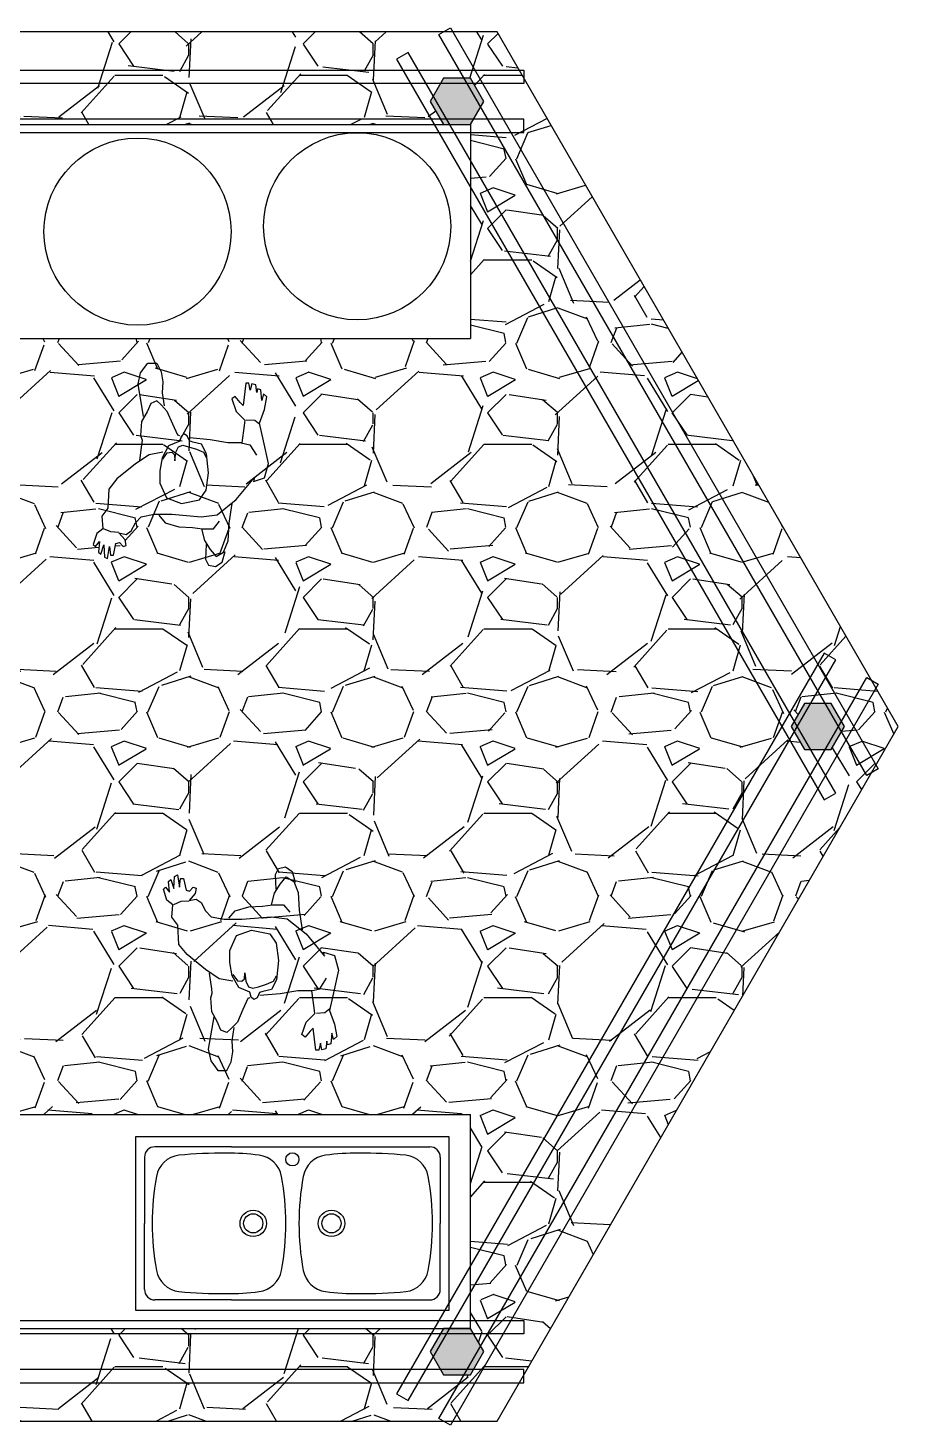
# Model space of a CAD drawing. Header units: inches. Extents: x 102.2 to 116.5, y 1193.1 to 1198.3.
# Drawn here: x 104.97 to 108.23, y 1193.11 to 1198.33 of the extents above; entities that cross this region are included whole.
import ezdxf

# ---------------------------------------------------------------- set-up
doc = ezdxf.new("R2010")
doc.units = ezdxf.units.IN
doc.header["$MEASUREMENT"] = 0
for name, color, linetype in [('ANTIKEIMENA', 2, 'Continuous'), ('DIAKEKOMMENES', 1, 'Continuous'), ('PROVOLES TOIXON', 3, 'Continuous'), ('xats', 7, 'Continuous'), ('YPOSTILOMATA', 4, 'Continuous')]:
    doc.layers.add(name, color=color, linetype=linetype)

# ---------------------------------------------------------------- blocks, each defined once
blk = doc.blocks.new('87042090')
for p, q in [((-0.1750166668247175, -0.03000000203005015), (-0.3950166698948578, -0.03000000203005015)), ((-0.1750166668247175, -0.03000000203005015), (0.3949833362453319, -0.03000000203005015)), ((-0.4250166698948306, -0.05999998526235117), (-0.4250166698948306, -0.25)), ((0.4249833362453046, -0.0599999853711779), (0.4249833362453046, -0.25)), ((-0.4250166698948306, -0.4400000147376488), (-0.4250166698948306, -0.25)), ((0.4249833362453046, -0.4400000146288221), (0.4249833362453046, -0.25)), ((-0.1750166668247175, -0.4699999979699214), (-0.3950166698948578, -0.4699999979699214)), ((-0.1750166668247175, -0.4699999979699214), (0.3949833362453319, -0.4699999979699214))]:
    blk.add_line(p, q)
blk.add_lwpolyline([(0.4500000030700448, -0.5), (-0.4500000030700448, -0.5), (-0.4500000030700448, 0), (0.4500000030700448, 0)], close=True)
for centre, radius in [((-3.070113052672241e-09, -0.06598445982990597), 0.01900000000000011), ((-0.1125000030700676, -0.25), 0.03800000000000001), ((-0.1125000030700676, -0.25), 0.0275), ((0.1124999969299552, -0.25), 0.03800000000000001), ((0.1124999969299552, -0.25), 0.0275)]:
    blk.add_circle(centre, radius)
for centre, radius, start, end in [((-0.3950166698948578, -0.06000000203007971), 0.03, 90, 180), ((0.3949833362453319, -0.06000000203007971), 0.03, 0, 90), ((-0.316950608194702, -0.1283669681028528), 0.07500000000000001, 97.230003576755, 169.6187605602779), ((-0.1900353554998446, -1.609889346163499), 1.561889348593737, 89.99870303173215, 95.0083436749753), ((-0.1900000030700539, -0.7979999979699244), 0.75, 82.76999642324502, 90.00000023453501), ((-0.1050493979454359, -0.1283669681028528), 0.07500000000000001, 10.38123943972204, 82.76999642324502), ((0.1050493918053235, -0.1283669681028528), 0.07500000000000001, 97.230003576755, 169.6187605602779), ((0.1899999969299415, -0.7979999979699244), 0.75, 89.99999976546498, 97.230003576755), ((0.1900353493596185, -1.609889346163499), 1.561889348593737, 84.9916563250247, 90.00129696826784), ((0.3169506020545896, -0.1283669681028528), 0.07500000000000001, 10.38123943972204, 82.76999642324502), ((0.3469999969299806, -0.249999997969951), 0.75, 169.6187605602779, 180), ((-0.7690000030701185, -0.249999997969951), 0.75, 0, 10.38123943972204), ((0.7689999969298924, -0.249999997969951), 0.75, 169.6187605602779, 180), ((-0.347000003070093, -0.249999997969951), 0.75, 0, 10.38123943972204), ((0.3469999969299806, -0.25), 0.75, 180, 190.381239439722), ((-0.7690000030701185, -0.25), 0.75, 349.618760560278, 0), ((0.7689999969298924, -0.25), 0.75, 180, 190.381239439722), ((-0.347000003070093, -0.25), 0.75, 349.618760560278, 0), ((-0.316950608194702, -0.3716330298670698), 0.07500000000000001, 190.381239439722, 262.769996423245), ((-0.1050493979454359, -0.3716330298670698), 0.07500000000000001, 277.230003576755, 349.618760560278), ((0.1050493918053235, -0.3716330298670698), 0.07500000000000001, 190.381239439722, 262.769996423245), ((0.3169506020545896, -0.3716330298670698), 0.07500000000000001, 277.230003576755, 349.618760560278), ((-0.3950166698948578, -0.4399999979699203), 0.03, 180, 270), ((0.3949833362453319, -0.4399999979699203), 0.03, 270, 0), ((-0.1900353554998446, 1.109889352253703), 1.561889348593736, 264.9916563250247, 270.0012969682679), ((-0.1900000030700539, 0.2980000040601283), 0.75, 269.999999765465, 277.230003576755), ((0.1899999969299415, 0.2980000040601283), 0.75, 262.769996423245, 270.000000234535), ((0.1900353493596185, 1.109889352253703), 1.561889348593736, 269.9987030317321, 275.0083436749753)]:
    blk.add_arc(centre, radius, start, end)

msp = doc.modelspace()

# ---------------------------------------------------------------- hatches: boundary and pattern name
at = {"layer": 'xats', "transparency": 33554528}
h = msp.add_hatch(dxfattribs=at)
h.set_pattern_fill('GRAVEL', color=256, scale=0.69)
h.set_pattern_definition([(228.012787504, (0.4968, 0.69), (-5.520000000000042, -6.210000000000002), [0.09282983999999998, -9.190170752480851]), (184.969740728, (0.4347, 0.621), (8.279999999999982, 0.6900000000000241), [0.15929892, -15.7705880852487]), (132.510447078, (0.276, 0.6072), (6.90000000000008, -7.589999999999907), [0.11232372, -11.12006249130879]), (267.273689006, (0.0069, 0.4347), (0.6900000000000166, 13.80000000000001), [0.14506422, -14.36135504872401]), (292.833654178, (0, 0.2897999999999999), (-3.449999999999992, 8.280000000000019), [0.14224695, -14.08246745838093]), (357.273689006, (0.0552, 0.1587), (-13.80000000000001, 0.6900000000000176), [0.14506422, -14.36135504872401]), (37.6942404667, (0.2001, 0.1518), (-8.969999999999999, -6.899999999999981), [0.19184001, -18.99214549875204]), (72.2553283749, (0.3519, 0.2691), (4.830000000000019, 15.18), [0.18111672, -17.93056183280124]), (121.429565615, (0.4071, 0.4416), (-5.520000000000013, 8.96999999999999), [0.1455555, -14.41001044571301]), (175.236358309, (0.3311999999999999, 0.5658), (7.589999999999988, -0.6900000000000261), [0.16617408, -8.142526179366687]), (222.397437798, (0.1656, 0.5795999999999999), (-8.279999999999974, -7.589999999999979), [0.21489912, -21.27502875330848]), (138.814074834, (0.69, 0.4278), (-4.830000000000022, 4.14), [0.07334768999999998, -7.261452920786941]), (171.46923439, (0.6348, 0.4760999999999999), (8.969999999999999, -1.379999999999997), [0.13954353, -13.81484287714833]), (225, (0.4968, 0.4968), (-7.66053886991358e-17, -0.6899999999999537), [0.09758048999999999, -0.878226868037439]), (203.198590514, (0.4485, 0.5795999999999999), (3.449999999999992, 1.379999999999983), [0.05254901999999999, -5.202334423046091]), (291.801409486, (0.4001999999999999, 0.5589), (-0.6899999999997819, 2.07000000000007), [0.07431506999999998, -3.641448646922805]), (30.96375653209999, (0.4278, 0.4898999999999999), (2.070000000000037, 1.379999999999986), [0.12070101, -3.902655797443256]), (161.565051177, (0.5313, 0.5519999999999999), (1.380000000000008, -0.6899999999999838), [0.08727879, -2.094692795516195]), (16.389540334, (0, 0.5589), (6.899999999999976, 2.07000000000003), [0.122268, -12.10456315120189]), (70.3461759419, (0.1173, 0.5933999999999999), (-2.760000000000842, -7.590000000002343), [0.10257609, -10.15501134565011]), (293.198590514, (0.5313, 0.69), (-1.379999999999979, 3.449999999999994), [0.10509735, -5.149786093046091]), (343.610459666, (0.5726999999999999, 0.5933999999999999), (-6.899999999999976, 2.07000000000003), [0.122268, -12.10456315120161]), (339.44395478, (0, 0.1311), (-3.450000000000025, 1.380000000000017), [0.1179072, -5.777455384269073]), (294.775140569, (0.1104, 0.0897), (-3.450000000000003, 7.590000000000001), [0.09879281999999999, -9.780503713660439]), (66.8014094864, (0.5382, 0), (1.379999999999987, 3.449999999999979), [0.10509735, -5.149786093046091]), (17.3540246363, (0.5795999999999999, 0.0966), (-8.969999999999983, -2.759999999999974), [0.11566539, -11.4508422938256]), (69.44395478040002, (0.2001, 0), (-1.380000000000005, -3.449999999999969), [0.05895359999999999, -5.836408984269074]), (101.309932474, (0.4968, 0), (-0.689999999999975, 2.760000000000008), [0.03518309999999999, -3.483140364379032]), (165.963756532, (0.4898999999999999, 0.0345), (2.069999999999971, -0.6900000000000008), [0.14224695, -2.702695931676213]), (186.009005957, (0.3519, 0.06899999999999999), (6.900000000000031, 0.6899999999999883), [0.1318245, -13.05060699043453]), (303.690067526, (0.4278, 0.4278), (-0.6899999999999912, 1.37999999999999), [0.09951317999999996, -2.388317200070159]), (353.157226587, (0.4829999999999999, 0.345), (11.73000000000001, -1.380000000000036), [0.17373786, -17.20001821057953]), (60.9453959009, (0.6555, 0.3243), (-2.759999999999983, -4.829999999999984), [0.07103963999999999, -7.03294515728103]), (90, (0.69, 0.3864), (-0.6899999999999998, 0.69), [0.04139999999999999, -0.6486]), (120.256437164, (0.3381, 0.0897), (2.760000000000006, -4.830000000000005), [0.09585755999999998, -9.489928792720361]), (48.01278750420001, (0.2897999999999999, 0.1725), (5.52, 6.209999999999982), [0.18565968, -9.09734091248085]), (0, (0.414, 0.3105), (0.69, 0.69), [0.1794, -0.5105999999999999]), (325.3048464690001, (0.5933999999999999, 0.3105), (6.900000000000095, -4.829999999999879), [0.10909866, -10.80075926758098]), (254.054604099, (0.6830999999999999, 0.2484), (-0.690000000000026, -2.760000000000003), [0.10046538, -4.922810443603544]), (207.645975364, (0.6555, 0.1518), (-13.10999999999996, -6.900000000000032), [0.16357485, -16.19393718575898]), (175.42607874, (0.5105999999999999, 0.0759), (-8.969999999999967, 0.6900000000000008), [0.17305131, -17.13206065149854])])
h.paths.add_polyline_path([(106.7279118874989, 1198.317193657499), (103.7279118874989, 1198.317193657499), (102.2279118874989, 1195.719118657498), (103.7279118874989, 1193.121043657499), (106.7279118874989, 1193.121043657499), (108.2279118874989, 1195.719118657498)])
h.paths.add_polyline_path([(105.6221832652955, 1196.45847660416), (105.6259483342333, 1196.45847660416), (105.6220299366964, 1196.459064866339)], flags=0)
h.paths.add_polyline_path([(105.6805418338435, 1196.511232638438), (105.6203007308261, 1196.503696062117), (105.5111137316045, 1196.513116782518), (105.4452250251786, 1196.513116782518), (105.3962791289757, 1196.503696062117), (105.3755712498149, 1196.481086333122), (105.3586284395908, 1196.45094002784), (105.339803094896, 1196.437751019246), (105.3134476123256, 1196.443403451487), (105.3360380259582, 1196.417025434364), (105.339803094896, 1196.39629984945), (105.3285078880814, 1196.392531561289), (105.3153301467951, 1196.407604713931), (105.3021524055099, 1196.403836425771), (105.2927397331649, 1196.360501111894), (105.2814445263468, 1196.360501111894), (105.2776794574091, 1196.392531561289), (105.2701493195323, 1196.347312103333), (105.2588541127154, 1196.352964535573), (105.256971578246, 1196.39818399353), (105.2456763714302, 1196.364269400054), (105.2362636990852, 1196.371805976375), (105.240028768023, 1196.411373002123), (105.2249684922672, 1196.392531561289), (105.2174383543904, 1196.40006813761), (105.2306160956756, 1196.441519307406), (105.253206509307, 1196.45847660416), (105.2531442768196, 1196.459255175381), (105.2833270596021, 1196.447171737889), (105.311742677675, 1196.445394242631), (105.3134476123256, 1196.443403451487), (105.339803094896, 1196.437751019246), (105.3586284395908, 1196.45094002784), (105.3755712498149, 1196.481086333122), (105.3962791289757, 1196.503696062117), (105.4452250251786, 1196.513116782518), (105.5111137316045, 1196.513116782518), (105.6203007308261, 1196.503696062117), (105.6805418338435, 1196.511232638438), (105.752078143679, 1196.567756960908), (105.8198493845744, 1196.650659300501), (105.8160843156355, 1196.635586147859), (105.8575000739617, 1196.64877515642), (105.8725603497151, 1196.70341533481), (105.8537350050239, 1196.788201818483), (105.8398332117967, 1196.84907416672), (105.8374914220719, 1196.850949200184), (105.8575000739617, 1196.905018751552), (105.8669127463079, 1196.952122353621), (105.8537350050239, 1196.963427218102), (105.8480874016143, 1196.938933345027), (105.8443223326753, 1196.978500370743), (105.8311445913913, 1196.982268658904), (105.8292620569218, 1196.969079650342), (105.825496987984, 1196.997341811577), (105.8104367122282, 1197.001110099738), (105.8047891088209, 1196.976616226663), (105.7991415054137, 1197.002994243818), (105.7878462985956, 1197.002994243818), (105.7784336262506, 1196.920091904225), (105.7671384194325, 1196.931396768706), (105.7483130747412, 1196.954006497701), (105.7351353334549, 1196.944585777268), (105.752078143679, 1196.897482175231), (105.7840812296578, 1196.865451725836), (105.7821986951884, 1196.844726140953), (105.7727230619586, 1196.78023674209), (105.7709034924687, 1196.780665242162), (105.7727860228421, 1196.780665242162), (105.7821986951884, 1196.844726140953), (105.7840812296578, 1196.865451725836), (105.752078143679, 1196.897482175231), (105.7351353334549, 1196.944585777268), (105.7483130747412, 1196.954006497701), (105.7671384194325, 1196.931396768706), (105.7784336262506, 1196.920091904225), (105.7878462985956, 1197.002994243818), (105.7991415054137, 1197.002994243818), (105.8047891088209, 1196.976616226663), (105.8104367122282, 1197.001110099738), (105.825496987984, 1196.997341811577), (105.8273608834999, 1196.983350642633), (105.8443223326753, 1196.978500370743), (105.8480874016143, 1196.938933345027), (105.8537350050239, 1196.963427218102), (105.8669127463079, 1196.952122353621), (105.8575000739617, 1196.905018751552), (105.838674729268, 1196.854146861354), (105.8537350050239, 1196.788201818483), (105.8725603497151, 1196.70341533481), (105.8575000739617, 1196.64877515642), (105.8160843156355, 1196.635586147859), (105.8198493845744, 1196.650659300501), (105.752078143679, 1196.567756960908)], flags=16)
h.paths.add_polyline_path([(105.6396808313189, 1196.602945854109), (105.615207883218, 1196.567147116554), (105.5469910185325, 1196.553821576882), (105.4911788737862, 1196.573991930827), (105.4659329043417, 1196.629933715618), (105.4659329043417, 1196.675153173575), (105.4753455766879, 1196.724140919692), (105.499209202985, 1196.768668615601), (105.5407068103174, 1196.786290367727), (105.5462725631923, 1196.803939428863), (105.5562945588696, 1196.813387453606), (105.5688629768248, 1196.806406108255), (105.5776936103678, 1196.787510056403), (105.5895708559879, 1196.783131923889), (105.6215739419656, 1196.775595347568), (105.6410086099892, 1196.739214072366), (105.6485387478659, 1196.667616597254)], flags=0)
h.paths.add_polyline_path([(104.2897921371917, 1197.170783585749), (103.4516730532421, 1195.719118749555), (104.2897929932564, 1194.267453283431), (106.6279117252927, 1194.267453834154), (106.6279119137256, 1193.467453834154), (106.6779119137256, 1193.380851293776), (106.6279119137256, 1193.294248753398), (106.5279119137256, 1193.294248753398), (106.4779119137256, 1193.380851293776), (106.5279119001266, 1193.4674538106), (103.9279129627883, 1193.467453198194), (103.9779129627883, 1193.380850657815), (103.9279129627883, 1193.294248117437), (103.8279129627883, 1193.294248117437), (103.7779129627883, 1193.380850657815), (103.8279129627883, 1193.467453198194), (102.5779125693898, 1195.63251611712), (102.4779125693898, 1195.63251611712), (102.4279125693898, 1195.719118657498), (102.4779125693898, 1195.805721197877), (102.5779125693898, 1195.805721197877), (103.8279118612723, 1197.970783480843), (103.7779118612723, 1198.057386021221), (103.8279118612723, 1198.1439885616), (103.9279118612723, 1198.1439885616), (103.9779118612723, 1198.057386021221), (103.9279118743856, 1197.970783503556), (106.5279108253229, 1197.970784094091), (106.4779108122096, 1198.057386657182), (106.5279108122096, 1198.14398919756), (106.6279108122096, 1198.14398919756), (106.6779108122096, 1198.057386657182), (106.6279108122096, 1197.970784116803), (106.6279109939127, 1197.170784116803)], flags=16)
h.paths.add_polyline_path([(105.8544108004781, 1197.59021304081, -1), (106.5544108004781, 1197.59021304081, -1)], flags=0)
h.paths.add_polyline_path([(105.59806298591, 1195.094078145559), (105.6018280548478, 1195.114803730473), (105.5905328480333, 1195.118572018634), (105.5773551067469, 1195.103498865992), (105.5641773654617, 1195.107267154152), (105.5547646931167, 1195.150602468029), (105.5434694862986, 1195.150602468029), (105.5397044173609, 1195.118572018634), (105.5321742794841, 1195.16379147659), (105.5208790726672, 1195.15813904435), (105.5189965381978, 1195.112919586393), (105.5077013313821, 1195.146834179869), (105.498288659037, 1195.139297603548), (105.5020537279748, 1195.0997305778), (105.486993452219, 1195.118572018634), (105.4794633143422, 1195.111035442313), (105.4926410556274, 1195.069584272516), (105.5158862632238, 1195.05213546039), (105.5453520195539, 1195.063931842034), (105.5737676376266, 1195.065709337292)], flags=16)
h.paths.add_polyline_path([(105.9388017248576, 1195.15625490027), (105.9670397418974, 1195.139297603548), (105.9839825521215, 1195.09784643372), (105.9877476210605, 1195.031901390881), (105.9995980454183, 1194.954807771956), (106.0141031036308, 1194.943346619015), (106.0818743445262, 1194.860444279422), (106.0781092755873, 1194.875517432064), (106.1195250339134, 1194.862328423502), (106.134585309667, 1194.807688245113), (106.1157599649757, 1194.72290176144), (106.1006996892199, 1194.656956718568), (106.1195250339134, 1194.606084828371), (106.1289377062597, 1194.558981226302), (106.1157599649757, 1194.547676361821), (106.1101123615661, 1194.572170234896), (106.1063472926271, 1194.53260320918), (106.0893858434518, 1194.52775293729), (106.0875219479358, 1194.513761768345), (106.07246167218, 1194.509993480185), (106.0668140687727, 1194.53448735326), (106.0611664653655, 1194.508109336105), (106.0498712585474, 1194.508109336105), (106.0404585862024, 1194.591011675698), (106.0291633793843, 1194.579706811217), (106.0103380346931, 1194.557097082222), (105.9971602934067, 1194.566517802655), (106.0141031036308, 1194.613621404692), (106.0461061896096, 1194.645651854087), (106.0442236551402, 1194.666377438969), (106.0348109827939, 1194.730438337761), (106.0329284524215, 1194.730438337761), (106.0347480219105, 1194.730866837833), (106.0442236551402, 1194.666377438969), (106.0461061896096, 1194.645651854087), (106.0141031036308, 1194.613621404692), (105.9971602934067, 1194.566517802655), (106.0103380346931, 1194.557097082222), (106.0291633793843, 1194.579706811217), (106.0404585862024, 1194.591011675698), (106.0498712585474, 1194.508109336105), (106.0611664653655, 1194.508109336105), (106.0668140687727, 1194.53448735326), (106.07246167218, 1194.509993480185), (106.0875219479358, 1194.513761768345), (106.0912870168736, 1194.542023929581), (106.0931695513431, 1194.528834921019), (106.1063472926271, 1194.53260320918), (106.1101123615661, 1194.572170234896), (106.1157599649757, 1194.547676361821), (106.1289377062597, 1194.558981226302), (106.1195250339134, 1194.606084828371), (106.0995163820237, 1194.660154379739), (106.1018581717485, 1194.662029413203), (106.1157599649757, 1194.72290176144), (106.134585309667, 1194.807688245113), (106.1195250339134, 1194.862328423502), (106.0781092755873, 1194.875517432064), (106.0818743445262, 1194.860444279422), (106.0141031036308, 1194.943346619015), (105.9995980454183, 1194.954807771956), (105.9877476210605, 1195.031901390881), (105.9839825521215, 1195.09784643372), (105.9670397418974, 1195.139297603548), (105.9388017248576, 1195.15625490027), (105.916211311225, 1195.129876883115), (105.8955034320642, 1195.095962289639), (105.8842082252474, 1195.052626975763), (105.8879732941851, 1195.052626975763), (105.8840548966482, 1195.052038713584), (105.8955034320642, 1195.095962289639), (105.916211311225, 1195.129876883115)], flags=16)
h.paths.add_polyline_path([(105.032845720538, 1197.570187233158, -1), (105.732845720538, 1197.570187233158, -1)], flags=0)
h.paths.add_polyline_path([(105.8772328431698, 1194.943956463369), (105.9017057912707, 1194.908157725813), (105.9105637078177, 1194.843486982669), (105.903033569941, 1194.771889507557), (105.8835989019174, 1194.735508232355), (105.8515958159397, 1194.727971656034), (105.8397185703196, 1194.72359352352), (105.8308879367766, 1194.704697471668), (105.8183195188215, 1194.697716126317), (105.8082975231441, 1194.70716415106), (105.8027317702692, 1194.724813212196), (105.7612341629368, 1194.742434964322), (105.7373705366397, 1194.786962660231), (105.7279578642935, 1194.835950406348), (105.7279578642935, 1194.881169864305), (105.753203833738, 1194.937111649096), (105.8090159784843, 1194.957282003041)], flags=16)
h.paths.add_polyline_path([(104.5241007005328, 1196.082343569371), (104.5259412006861, 1196.085628124637), (104.5235125623117, 1196.082497372763)], flags=16)
h.paths.add_polyline_path([(104.5066053619616, 1196.159043209552), (104.4837320867771, 1196.102806177645), (104.4221391732236, 1196.012159259486), (104.389930420533, 1195.954679542327), (104.3742223276278, 1195.907375139305), (104.3838237586363, 1195.878257642381), (104.4018404170444, 1195.848740553089), (104.4041436890342, 1195.825870518355), (104.3863291425018, 1195.805641742229), (104.4203836888875, 1195.812454557056), (104.4403046890755, 1195.805607706272), (104.4380705522523, 1195.793911966651), (104.4184793471635, 1195.789784318515), (104.4153249602628, 1195.776446301259), (104.4485283917391, 1195.7470510641), (104.4430068912768, 1195.737197398299), (104.4132238001762, 1195.749570470556), (104.4489911635476, 1195.720896474117), (104.4385386176298, 1195.713805919054), (104.3981700038741, 1195.734268527328), (104.422234776179, 1195.707836197095), (104.41105879852, 1195.70330895658), (104.3783819804233, 1195.725935287031), (104.3874567980231, 1195.703586696829), (104.377201070441, 1195.700701733945), (104.3474818209378, 1195.73246048946), (104.3437316854635, 1195.760457153282), (104.3430220572599, 1195.760783456579), (104.3683177785742, 1195.781207372004), (104.3837589914151, 1195.805127568196), (104.3863291425018, 1195.805641742229), (104.4041436890342, 1195.825870518355), (104.4018404170444, 1195.848740553089), (104.3838237586363, 1195.878257642381), (104.3742223276278, 1195.907375139305), (104.389930420533, 1195.954679542327), (104.4221391732236, 1196.012159259486), (104.4837320867771, 1196.102806177645), (104.5066053619616, 1196.159043209552), (104.4922644102643, 1196.249080867008), (104.4530714129498, 1196.348728485965), (104.464380367346, 1196.338075635402), (104.4731200963065, 1196.380653001716), (104.4328153241209, 1196.420501293263), (104.3496471414517, 1196.445525178013), (104.2897478811156, 1196.463154166809), (104.2869673967324, 1196.462027829293), (104.249579368757, 1196.505914021879), (104.2130885736158, 1196.53715133288), (104.1967847321656, 1196.531181610922), (104.2153918456062, 1196.514281298148), (104.1790340272301, 1196.530338518052), (104.1693049130547, 1196.520684648446), (104.1798904357096, 1196.512595112427), (104.1533947082464, 1196.52312611086), (104.1427453439933, 1196.511829963618), (104.161352457435, 1196.494929650846), (104.135580161714, 1196.502897334733), (104.1300586612517, 1196.493043668932), (104.1977794109502, 1196.444306656602), (104.1823958195752, 1196.439979212275), (104.153469136954, 1196.434608878907), (104.1552457955372, 1196.418507750898), (104.2046200917267, 1196.410262326776), (104.2482069339806, 1196.422523419017), (104.2653671839103, 1196.41074973535), (104.3169941510134, 1196.370958700447), (104.3157308673463, 1196.369580818081), (104.3166511154207, 1196.37122309214), (104.2653671839103, 1196.41074973535), (104.2482069339806, 1196.422523419017), (104.2046200917267, 1196.410262326776), (104.1552457955372, 1196.418507750898), (104.153469136954, 1196.434608878907), (104.1823958195752, 1196.439979212275), (104.1977794109502, 1196.444306656602), (104.1300586612517, 1196.493043668932), (104.135580161714, 1196.502897334733), (104.161352457435, 1196.494929650846), (104.1427453439933, 1196.511829963618), (104.1533947082464, 1196.52312611086), (104.1665114050257, 1196.517912745293), (104.1790340272301, 1196.530338518052), (104.2153918456062, 1196.514281298148), (104.1967847321656, 1196.531181610922), (104.2130885736158, 1196.53715133288), (104.249579368757, 1196.505914021879), (104.2847562771228, 1196.464623248904), (104.3496471414517, 1196.445525178013), (104.4328153241209, 1196.420501293263), (104.4731200963065, 1196.380653001716), (104.464380367346, 1196.338075635402), (104.4530714129498, 1196.348728485965), (104.4922644102643, 1196.249080867008)], flags=16)
h.paths.add_polyline_path([(107.8279097369199, 1195.719118657498), (107.8779097369199, 1195.805721197877), (107.9779097369199, 1195.805721197877), (108.0279097369199, 1195.719118657498), (107.9779097369199, 1195.63251611712), (107.8779097369199, 1195.63251611712)], flags=16)
h.paths.add_polyline_path([(104.2046009648537, 1197.583537771593, -1), (104.9046009648537, 1197.583537771593, -1)], flags=0)
h.paths.add_polyline_path([(104.4258893525932, 1196.129380441662), (104.4041673921795, 1196.063355695764), (104.3592882927499, 1196.024526517125), (104.2981448985029, 1196.029848884908), (104.2586965348242, 1196.051953770816), (104.2205620578923, 1196.084112118713), (104.1933825634692, 1196.126696898223), (104.1982952846522, 1196.171512550989), (104.1856194084724, 1196.184995470818), (104.1822762891181, 1196.198356949848), (104.1945105378306, 1196.205908603392), (104.2153117264119, 1196.20437517), (104.2249371253588, 1196.21259640488), (104.2471561039406, 1196.236830976993), (104.2883946100797, 1196.236000845739), (104.3545355195569, 1196.207570553578), (104.4066226490078, 1196.168229752239)], flags=0)
at = {"layer": 'YPOSTILOMATA'}
h = msp.add_hatch(color=256, dxfattribs=at)
h.dxf.hatch_style = 1
h.paths.add_polyline_path([(103.7779118612723, 1198.057386021221), (103.8279118612723, 1197.970783480843), (103.9279118612723, 1197.970783480843), (103.9779118612723, 1198.057386021221), (103.9279118612723, 1198.1439885616), (103.8279118612723, 1198.1439885616)])
h.paths.add_polyline_path([(102.6279125693898, 1195.719118657498), (102.5779125693898, 1195.805721197877), (102.4779125693898, 1195.805721197877), (102.4279125693898, 1195.719118657498), (102.4779125693898, 1195.63251611712), (102.5779125693898, 1195.63251611712)])
h.paths.add_polyline_path([(103.7779129627883, 1193.380850657815), (103.8279129627883, 1193.294248117437), (103.9279129627883, 1193.294248117437), (103.9779129627883, 1193.380850657815), (103.9279129627883, 1193.467453198194), (103.8279129627883, 1193.467453198194)])
h.paths.add_polyline_path([(106.4779119137256, 1193.380851293776), (106.5279119137256, 1193.294248753398), (106.6279119137256, 1193.294248753398), (106.6779119137256, 1193.380851293776), (106.6279119137256, 1193.467453834154), (106.5279119137256, 1193.467453834154)])
h.paths.add_polyline_path([(107.8279097369199, 1195.719118657498), (107.8779097369199, 1195.63251611712), (107.9779097369199, 1195.63251611712), (108.0279097369199, 1195.719118657498), (107.9779097369199, 1195.805721197877), (107.8779097369199, 1195.805721197877)])
h.paths.add_polyline_path([(106.5279108122096, 1197.970784116803), (106.6279108122096, 1197.970784116803), (106.6779108122096, 1198.057386657182), (106.6279108122096, 1198.14398919756), (106.5279108122096, 1198.14398919756), (106.4779108122096, 1198.057386657182)])

# ---------------------------------------------------------------- linework, layer by layer
at = {"layer": 'ANTIKEIMENA'}
for p, q in [((105.3943965945074, 1197.042561269534), (105.4207520770777, 1197.07836000709)), ((105.4207520770777, 1197.07836000709), (105.4546376975248, 1197.07836000709)), ((105.4546376975248, 1197.07836000709), (105.4715805077501, 1197.046329557694)), ((105.3849839221611, 1196.999225955657), (105.3943965945074, 1197.042561269534)), ((105.4056918013242, 1196.878640734429), (105.3849839221611, 1196.999225955657)), ((105.4715805077501, 1197.046329557694), (105.4772281111574, 1197.008646676059)), ((105.4772281111574, 1197.008646676059), (105.4753455766879, 1196.967195506262)), ((105.7878462985956, 1197.002994243818), (105.7784336262506, 1196.920091904225)), ((105.7991415054137, 1197.002994243818), (105.7878462985956, 1197.002994243818)), ((105.8047891088209, 1196.976616226663), (105.7991415054137, 1197.002994243818)), ((105.8104367122282, 1197.001110099738), (105.8047891088209, 1196.976616226663)), ((105.825496987984, 1196.997341811577), (105.8104367122282, 1197.001110099738)), ((105.4753455766879, 1196.967195506262), (105.4828757145647, 1196.918207760145)), ((105.7483130747412, 1196.954006497701), (105.7351353334549, 1196.944585777268)), ((105.7671384194325, 1196.931396768706), (105.7483130747412, 1196.954006497701)), ((105.8292620569218, 1196.969079650342), (105.825496987984, 1196.997341811577)), ((105.8311445913913, 1196.982268658904), (105.8292620569218, 1196.969079650342)), ((105.8443223326753, 1196.978500370743), (105.8311445913913, 1196.982268658904)), ((105.8480874016143, 1196.938933345027), (105.8443223326753, 1196.978500370743)), ((105.8537350050239, 1196.963427218102), (105.8480874016143, 1196.938933345027)), ((105.8669127463079, 1196.952122353621), (105.8537350050239, 1196.963427218102)), ((105.8575000739617, 1196.905018751552), (105.8669127463079, 1196.952122353621)), ((105.4188695426082, 1196.89559803115), (105.3981616634452, 1196.859799293595)), ((105.4320472838946, 1196.927628480546), (105.4188695426082, 1196.89559803115)), ((105.4546376975248, 1196.937049200947), (105.4320472838946, 1196.927628480546)), ((105.4715805077501, 1196.921976048305), (105.4546376975248, 1196.937049200947)), ((105.4941709213815, 1196.897482175231), (105.4715805077501, 1196.921976048305)), ((105.5148788005446, 1196.850378573194), (105.4941709213815, 1196.897482175231)), ((105.7351353334549, 1196.944585777268), (105.752078143679, 1196.897482175231)), ((105.752078143679, 1196.897482175231), (105.7840812296578, 1196.865451725836)), ((105.7784336262506, 1196.920091904225), (105.7671384194325, 1196.931396768706)), ((105.838674729268, 1196.854146861354), (105.8575000739617, 1196.905018751552)), ((105.3981616634452, 1196.859799293595), (105.3943965945074, 1196.807043259317)), ((105.5337041452371, 1196.808927403398), (105.5148788005446, 1196.850378573194)), ((105.7821986951884, 1196.844726140953), (105.7727860228421, 1196.780665242162)), ((105.7840812296578, 1196.865451725836), (105.7821986951884, 1196.844726140953)), ((105.8217319195154, 1196.863567581052), (105.7897288331117, 1196.865451725804)), ((105.8405572633813, 1196.848494430232), (105.8217319195154, 1196.863567581052)), ((105.8537350050239, 1196.788201818483), (105.838674729268, 1196.854146861354)), ((105.3943965945074, 1196.807043259317), (105.4000441979146, 1196.790085962563)), ((105.4000441979146, 1196.790085962563), (105.3981616634452, 1196.773128665841)), ((105.5410334968888, 1196.806889731603), (105.5337041452371, 1196.808927403398)), ((105.5462725631923, 1196.803939428863), (105.5407068103174, 1196.786290367727)), ((105.5562945588696, 1196.813387453606), (105.5462725631923, 1196.803939428863)), ((105.5688629768248, 1196.806406108255), (105.5562945588696, 1196.813387453606)), ((105.5776936103678, 1196.787510056403), (105.5688629768248, 1196.806406108255)), ((105.6541863512732, 1196.791970106643), (105.5778609142215, 1196.798612775978)), ((105.7200750577014, 1196.780665242162), (105.6541863512732, 1196.791970106643)), ((105.3981616634452, 1196.773128665841), (105.3906315255684, 1196.714720199291)), ((105.4772281111574, 1196.744866504607), (105.426399680485, 1196.735445784205)), ((105.499209202985, 1196.768668615601), (105.4753455766879, 1196.724140919692)), ((105.4770826019051, 1196.719339538145), (105.4941709213815, 1196.742982360526)), ((105.4941709213815, 1196.742982360526), (105.5111137316045, 1196.744866504607)), ((105.5407068103174, 1196.786290367727), (105.499209202985, 1196.768668615601)), ((105.5111137316045, 1196.744866504607), (105.5205264039531, 1196.735445784205)), ((105.522336182269, 1196.713505063145), (105.5261740073603, 1196.744866504607)), ((105.5261740073603, 1196.744866504607), (105.5355866797066, 1196.765592089489)), ((105.5355866797066, 1196.765592089489), (105.5525294899307, 1196.771244521761)), ((105.5525294899307, 1196.771244521761), (105.5732373690938, 1196.765592089489)), ((105.5732373690938, 1196.765592089489), (105.6033579206031, 1196.756171369088)), ((105.5895708559879, 1196.783131923889), (105.5776936103678, 1196.787510056403)), ((105.6215739419656, 1196.775595347568), (105.5895708559879, 1196.783131923889)), ((105.6033579206031, 1196.756171369088), (105.6297134031735, 1196.744866504607)), ((105.6410086099892, 1196.739214072366), (105.6215739419656, 1196.775595347568)), ((105.6297134031735, 1196.744866504607), (105.6410086099892, 1196.724140919692)), ((105.6485387478659, 1196.667616597254), (105.6410086099892, 1196.739214072366)), ((105.7727860228421, 1196.780665242162), (105.7200750577014, 1196.780665242162)), ((105.7709034877184, 1196.780665243281), (105.8029065741221, 1196.773128666672)), ((105.8029065741221, 1196.773128666672), (105.8273795223697, 1196.733561638975)), ((105.8725603497151, 1196.70341533481), (105.8537350050239, 1196.788201818483)), ((105.3755712498149, 1196.70153119073), (105.3059174744489, 1196.64500686826)), ((105.426399680485, 1196.735445784205), (105.3755712498149, 1196.70153119073)), ((105.4753455766879, 1196.724140919692), (105.4659329043417, 1196.675153173575)), ((105.5205264039531, 1196.735445784205), (105.522336182269, 1196.713505063145)), ((105.8575000739617, 1196.64877515642), (105.8725603497151, 1196.70341533481)), ((105.3059174744489, 1196.64500686826), (105.2757969229396, 1196.607323986624)), ((105.4659329043417, 1196.675153173575), (105.4659329043417, 1196.629933715618)), ((105.6396808313189, 1196.602945854109), (105.6485387478659, 1196.667616597254)), ((105.752078143679, 1196.567756960908), (105.8198493845744, 1196.650659300501)), ((105.8198493845744, 1196.650659300501), (105.8160843156355, 1196.635586147859)), ((105.8160843156355, 1196.635586147859), (105.8575000739617, 1196.64877515642)), ((105.2757969229396, 1196.607323986624), (105.2720318540018, 1196.535726511512)), ((105.4659329043417, 1196.629933715618), (105.4911788737862, 1196.573991930827)), ((105.615207883218, 1196.567147116554), (105.6396808313189, 1196.602945854109)), ((105.2720318540018, 1196.535726511512), (105.2494414403692, 1196.505580206197)), ((105.4911788737862, 1196.573991930827), (105.5469910185325, 1196.553821576882)), ((105.5469910185325, 1196.553821576882), (105.615207883218, 1196.567147116554)), ((105.6805418338435, 1196.511232638438), (105.752078143679, 1196.567756960908)), ((105.7257226611087, 1196.479202189042), (105.7370178679244, 1196.552683808234)), ((105.2494414403692, 1196.505580206197), (105.253206509307, 1196.45847660416)), ((105.3586284395908, 1196.45094002784), (105.3755712498149, 1196.481086333122)), ((105.3755712498149, 1196.481086333122), (105.3962791289757, 1196.503696062117)), ((105.3962791289757, 1196.503696062117), (105.4452250251786, 1196.513116782518)), ((105.4452250251786, 1196.513116782518), (105.5111137316045, 1196.513116782518)), ((105.4621678354039, 1196.509348494358), (105.4866407835048, 1196.481086333122)), ((105.4866407835048, 1196.481086333122), (105.5374692141749, 1196.466013180481)), ((105.5111137316045, 1196.513116782518), (105.6203007308261, 1196.503696062117)), ((105.6203007308261, 1196.503696062117), (105.6805418338435, 1196.511232638438)), ((105.6673640925595, 1196.45847660416), (105.6899545061921, 1196.486738765395)), ((105.7219575921697, 1196.413257146203), (105.7257226611087, 1196.479202189042)), ((105.2306160956756, 1196.441519307406), (105.2174383543904, 1196.40006813761)), ((105.253206509307, 1196.45847660416), (105.2306160956756, 1196.441519307406)), ((105.2833270596021, 1196.447171737889), (105.2550890422759, 1196.458476603968)), ((105.3134476107051, 1196.445287593169), (105.2833270596021, 1196.447171737889)), ((105.3134476123256, 1196.443403451487), (105.339803094896, 1196.437751019246)), ((105.3360380259582, 1196.417025434364), (105.3134476123256, 1196.443403451487)), ((105.339803094896, 1196.437751019246), (105.3586284395908, 1196.45094002784)), ((105.5374692141749, 1196.466013180481), (105.5882976448473, 1196.464129036401)), ((105.5882976448473, 1196.464129036401), (105.6259483342333, 1196.45847660416)), ((105.6221832652955, 1196.45847660416), (105.6334784721124, 1196.415141290284)), ((105.6259483342333, 1196.45847660416), (105.6673640925595, 1196.45847660416)), ((105.2174383543904, 1196.40006813761), (105.2249684922672, 1196.392531561289)), ((105.2249684922672, 1196.392531561289), (105.240028768023, 1196.411373002123)), ((105.240028768023, 1196.411373002123), (105.2362636990852, 1196.371805976375)), ((105.2362636990852, 1196.371805976375), (105.2456763714302, 1196.364269400054)), ((105.2456763714302, 1196.364269400054), (105.256971578246, 1196.39818399353)), ((105.256971578246, 1196.39818399353), (105.2588541127154, 1196.352964535573)), ((105.2701493195323, 1196.347312103333), (105.2776794574091, 1196.392531561289)), ((105.2776794574091, 1196.392531561289), (105.2814445263468, 1196.360501111894)), ((105.2927397331649, 1196.360501111894), (105.3021524055099, 1196.403836425771)), ((105.3021524055099, 1196.403836425771), (105.3153301467951, 1196.407604713931)), ((105.3153301467951, 1196.407604713931), (105.3285078880814, 1196.392531561289)), ((105.3285078880814, 1196.392531561289), (105.339803094896, 1196.39629984945)), ((105.339803094896, 1196.39629984945), (105.3360380259582, 1196.417025434364)), ((105.6334784721124, 1196.415141290284), (105.6541863512732, 1196.381226696808)), ((105.6391260755197, 1196.40006813761), (105.6372435410502, 1196.345427959252)), ((105.6541863512732, 1196.381226696808), (105.6767767649058, 1196.354848679653)), ((105.6767767649058, 1196.354848679653), (105.7050147819456, 1196.371805976375)), ((105.6993671785383, 1196.334123094739), (105.7106623853529, 1196.373690120487)), ((105.7050147819456, 1196.371805976375), (105.7219575921697, 1196.413257146203)), ((105.2588541127154, 1196.352964535573), (105.2701493195323, 1196.347312103333)), ((105.2814445263468, 1196.360501111894), (105.2927397331649, 1196.360501111894)), ((105.6372435410502, 1196.345427959252), (105.6485387478659, 1196.322818230258)), ((105.6485387478659, 1196.322818230258), (105.6748942304363, 1196.317165798017)), ((105.6748942304363, 1196.317165798017), (105.6993671785383, 1196.334123094739)), ((105.899268501002, 1195.16567562067), (105.9105637078177, 1195.188285349665)), ((105.9105637078177, 1195.188285349665), (105.9369191903881, 1195.193937781906)), ((105.9369191903881, 1195.193937781906), (105.9613921384901, 1195.176980485184)), ((105.9613921384901, 1195.176980485184), (105.9726873453047, 1195.137413459436)), ((105.4794633143422, 1195.111035442313), (105.486993452219, 1195.118572018634)), ((105.486993452219, 1195.118572018634), (105.5020537279748, 1195.0997305778)), ((105.498288659037, 1195.139297603548), (105.5077013313821, 1195.146834179869)), ((105.5020537279748, 1195.0997305778), (105.498288659037, 1195.139297603548)), ((105.5077013313821, 1195.146834179869), (105.5189965381978, 1195.112919586393)), ((105.5189965381978, 1195.112919586393), (105.5208790726672, 1195.15813904435)), ((105.5208790726672, 1195.15813904435), (105.5321742794841, 1195.16379147659)), ((105.5321742794841, 1195.16379147659), (105.5397044173609, 1195.118572018634)), ((105.5397044173609, 1195.118572018634), (105.5434694862986, 1195.150602468029)), ((105.5434694862986, 1195.150602468029), (105.5547646931167, 1195.150602468029)), ((105.5547646931167, 1195.150602468029), (105.5641773654617, 1195.107267154152)), ((105.5773551067469, 1195.103498865992), (105.5905328480333, 1195.118572018634)), ((105.5905328480333, 1195.118572018634), (105.6018280548478, 1195.114803730473)), ((105.8955034320642, 1195.095962289639), (105.916211311225, 1195.129876883115)), ((105.9011510354715, 1195.111035442313), (105.899268501002, 1195.16567562067)), ((105.916211311225, 1195.129876883115), (105.9388017248576, 1195.15625490027)), ((105.9388017248576, 1195.15625490027), (105.9670397418974, 1195.139297603548)), ((105.9670397418974, 1195.139297603548), (105.9839825521215, 1195.09784643372)), ((105.4926410556274, 1195.069584272516), (105.4794633143422, 1195.111035442313)), ((105.5152314692588, 1195.052626975763), (105.4926410556274, 1195.069584272516)), ((105.5754725706569, 1195.065815986754), (105.5453520195539, 1195.063931842034)), ((105.5641773654617, 1195.107267154152), (105.5773551067469, 1195.103498865992)), ((105.59806298591, 1195.094078145559), (105.5754725722774, 1195.067700128436)), ((105.5754725722774, 1195.067700128436), (105.6018280548478, 1195.073352560677)), ((105.6018280548478, 1195.114803730473), (105.59806298591, 1195.094078145559)), ((105.6018280548478, 1195.073352560677), (105.6206533995426, 1195.060163552083)), ((105.8842082252474, 1195.052626975763), (105.8955034320642, 1195.095962289639)), ((105.9839825521215, 1195.09784643372), (105.9877476210605, 1195.031901390881)), ((105.511466400321, 1195.005523373726), (105.5152314692588, 1195.052626975763)), ((105.5453520195539, 1195.063931842034), (105.5171140022277, 1195.052626975954)), ((105.6206533995426, 1195.060163552083), (105.6375962097667, 1195.030017246801)), ((105.6375962097667, 1195.030017246801), (105.6583040889275, 1195.007407517806)), ((105.7241927953557, 1195.001755085565), (105.7486657434566, 1195.030017246801)), ((105.7486657434566, 1195.030017246801), (105.7994941741267, 1195.045090399442)), ((105.7994941741267, 1195.045090399442), (105.8503226047991, 1195.046974543522)), ((105.8503226047991, 1195.046974543522), (105.8879732941851, 1195.052626975763)), ((105.8879732941851, 1195.052626975763), (105.9293890525113, 1195.052626975763)), ((105.9293890525113, 1195.052626975763), (105.9519794661439, 1195.024364814528)), ((105.9877476210605, 1195.031901390881), (105.9990428278762, 1194.958419771688)), ((105.5340568139536, 1194.975377068411), (105.511466400321, 1195.005523373726)), ((105.5378218828914, 1194.903779593299), (105.5340568139536, 1194.975377068411)), ((105.6583040889275, 1195.007407517806), (105.7072499851304, 1194.997986797405)), ((105.7072499851304, 1194.997986797405), (105.7731386915563, 1194.997986797405)), ((105.7731386915563, 1194.997986797405), (105.8823256907779, 1195.007407517806)), ((105.8823256907779, 1195.007407517806), (105.9425667937954, 1194.999870941485)), ((105.9425667937954, 1194.999870941485), (106.0141031036308, 1194.943346619015)), ((105.7279578642935, 1194.881169864305), (105.753203833738, 1194.937111649096)), ((105.753203833738, 1194.937111649096), (105.8090159784843, 1194.957282003041)), ((105.8090159784843, 1194.957282003041), (105.8772328431698, 1194.943956463369)), ((105.8772328431698, 1194.943956463369), (105.9017057912707, 1194.908157725813)), ((105.9017057912707, 1194.908157725813), (105.9105637078177, 1194.843486982669)), ((106.0141031036308, 1194.943346619015), (106.0818743445262, 1194.860444279422)), ((105.5679424344007, 1194.866096711663), (105.5378218828914, 1194.903779593299)), ((105.6375962097667, 1194.809572389193), (105.5679424344007, 1194.866096711663)), ((105.7279578642935, 1194.835950406348), (105.7279578642935, 1194.881169864305)), ((106.0781092755873, 1194.875517432064), (106.1195250339134, 1194.862328423502)), ((106.0818743445262, 1194.860444279422), (106.0781092755873, 1194.875517432064)), ((106.1195250339134, 1194.862328423502), (106.134585309667, 1194.807688245113)), ((105.6884246404368, 1194.775657795718), (105.6375962097667, 1194.809572389193)), ((105.7373705366397, 1194.786962660231), (105.7279578642935, 1194.835950406348)), ((105.9105637078177, 1194.843486982669), (105.903033569941, 1194.771889507557)), ((106.134585309667, 1194.807688245113), (106.1157599649757, 1194.72290176144)), ((105.660186623397, 1194.737974914082), (105.6526564855202, 1194.796383380632)), ((105.7392530711092, 1194.766237075316), (105.6884246404368, 1194.775657795718)), ((105.7612341629368, 1194.742434964322), (105.7373705366397, 1194.786962660231)), ((105.7391075618569, 1194.791764041778), (105.7561958813333, 1194.768121219397)), ((105.7561958813333, 1194.768121219397), (105.7731386915563, 1194.766237075316)), ((105.7731386915563, 1194.766237075316), (105.7825513639049, 1194.775657795718)), ((105.7825513639049, 1194.775657795718), (105.7843611422208, 1194.797598516778)), ((105.7843611422208, 1194.797598516778), (105.7881989673121, 1194.766237075316)), ((105.7881989673121, 1194.766237075316), (105.7976116396584, 1194.745511490434)), ((105.8352623290456, 1194.745511490434), (105.8653828805549, 1194.754932210835)), ((105.8653828805549, 1194.754932210835), (105.8917383631253, 1194.766237075316)), ((105.903033569941, 1194.771889507557), (105.8835989019174, 1194.735508232355)), ((105.8917383631253, 1194.766237075316), (105.903033569941, 1194.786962660231)), ((106.0649315340739, 1194.73797491325), (106.0894044823215, 1194.777541940948)), ((105.6564215544592, 1194.704060320606), (105.6620691578664, 1194.721017617359)), ((105.660186623397, 1194.651304286328), (105.6564215544592, 1194.704060320606)), ((105.6620691578664, 1194.721017617359), (105.660186623397, 1194.737974914082)), ((105.8027317702692, 1194.724813212196), (105.7612341629368, 1194.742434964322)), ((105.7957291051889, 1194.702176176525), (105.7769037604964, 1194.660725006729)), ((105.8030584568406, 1194.70421384832), (105.7957291051889, 1194.702176176525)), ((105.7976116396584, 1194.745511490434), (105.8145544498825, 1194.739859058162)), ((105.8082975231441, 1194.70716415106), (105.8027317702692, 1194.724813212196)), ((105.8183195188215, 1194.697716126317), (105.8082975231441, 1194.70716415106)), ((105.8145544498825, 1194.739859058162), (105.8352623290456, 1194.745511490434)), ((105.8308879367766, 1194.704697471668), (105.8183195188215, 1194.697716126317)), ((105.8397185703196, 1194.72359352352), (105.8308879367766, 1194.704697471668)), ((105.8515958159397, 1194.727971656034), (105.8397185703196, 1194.72359352352)), ((105.916211311225, 1194.719133473279), (105.8398858741733, 1194.712490803945)), ((105.8835989019174, 1194.735508232355), (105.8515958159397, 1194.727971656034)), ((105.9821000176532, 1194.730438337761), (105.916211311225, 1194.719133473279)), ((106.0348109827939, 1194.730438337761), (105.9821000176532, 1194.730438337761)), ((106.0329284476702, 1194.730438336642), (106.0649315340739, 1194.73797491325)), ((106.0442236551402, 1194.666377438969), (106.0348109827939, 1194.730438337761)), ((106.1157599649757, 1194.72290176144), (106.1006996892199, 1194.656956718568)), ((105.6808945025601, 1194.615505548772), (105.660186623397, 1194.651304286328)), ((105.7769037604964, 1194.660725006729), (105.7561958813333, 1194.613621404692)), ((106.0461061896096, 1194.645651854087), (106.0442236551402, 1194.666377438969)), ((106.0837568794672, 1194.647535998871), (106.0517537930635, 1194.645651854119)), ((106.1025822233331, 1194.662609149691), (106.0837568794672, 1194.647535998871)), ((106.1006996892199, 1194.656956718568), (106.1195250339134, 1194.606084828371)), ((105.667716761276, 1194.632462845494), (105.6470088821129, 1194.511877624265)), ((105.6940722438464, 1194.583475099377), (105.6808945025601, 1194.615505548772)), ((105.7561958813333, 1194.613621404692), (105.7336054677019, 1194.589127531618)), ((105.9971602934067, 1194.566517802655), (106.0141031036308, 1194.613621404692)), ((106.0141031036308, 1194.613621404692), (106.0461061896096, 1194.645651854087)), ((106.1195250339134, 1194.606084828371), (106.1289377062597, 1194.558981226302)), ((105.7166626574766, 1194.574054378976), (105.6940722438464, 1194.583475099377)), ((105.7336054677019, 1194.589127531618), (105.7166626574766, 1194.574054378976)), ((105.7373705366397, 1194.543908073661), (105.7449006745165, 1194.592895819778)), ((105.7392530711092, 1194.502456903864), (105.7373705366397, 1194.543908073661)), ((106.0103380346931, 1194.557097082222), (105.9971602934067, 1194.566517802655)), ((106.0291633793843, 1194.579706811217), (106.0103380346931, 1194.557097082222)), ((106.0404585862024, 1194.591011675698), (106.0291633793843, 1194.579706811217)), ((106.0498712585474, 1194.508109336105), (106.0404585862024, 1194.591011675698)), ((106.0912870168736, 1194.542023929581), (106.0875219479358, 1194.513761768345)), ((106.0931695513431, 1194.528834921019), (106.0912870168736, 1194.542023929581)), ((106.1101123615661, 1194.572170234896), (106.1063472926271, 1194.53260320918)), ((106.1157599649757, 1194.547676361821), (106.1101123615661, 1194.572170234896)), ((106.1289377062597, 1194.558981226302), (106.1157599649757, 1194.547676361821)), ((105.6470088821129, 1194.511877624265), (105.6564215544592, 1194.468542310389)), ((105.7336054677019, 1194.464774022229), (105.7392530711092, 1194.502456903864)), ((106.0611664653655, 1194.508109336105), (106.0498712585474, 1194.508109336105)), ((106.0668140687727, 1194.53448735326), (106.0611664653655, 1194.508109336105)), ((106.07246167218, 1194.509993480185), (106.0668140687727, 1194.53448735326)), ((106.0875219479358, 1194.513761768345), (106.07246167218, 1194.509993480185)), ((106.1063472926271, 1194.53260320918), (106.0931695513431, 1194.528834921019)), ((105.6564215544592, 1194.468542310389), (105.6827770370295, 1194.432743572833)), ((105.7166626574766, 1194.432743572833), (105.7336054677019, 1194.464774022229)), ((105.6827770370295, 1194.432743572833), (105.7166626574766, 1194.432743572833))]:
    msp.add_line(p, q, dxfattribs=at)
for centre in [(106.2044108004781, 1197.59021304081), (105.382845720538, 1197.570187233158)]:
    msp.add_circle(centre, 0.35, dxfattribs=at)
at = {"layer": 'DIAKEKOMMENES'}
for points in [[(106.5105903041343, 1198.307194278317), (106.5538915692763, 1198.332194287059), (108.1538921287764, 1195.560913317977), (108.1105908636345, 1195.535913309235)], [(106.3952313337324, 1198.240591714649), (106.3519300685904, 1198.215591705906), (107.9519306280905, 1195.444310736824), (107.9952318932325, 1195.469310745566)], [(103.6279118612723, 1198.1239885616), (103.6279118612723, 1198.1739885616), (106.8279118612723, 1198.1739885616), (106.8279118612723, 1198.1239885616)], [(103.6279118612723, 1197.990783480843), (103.6279118612723, 1197.940783480843), (106.8279118612723, 1197.940783480843), (106.8279118612723, 1197.990783480843)], [(107.9952302449952, 1195.968926278634), (107.9519289798533, 1195.993926287376), (106.3519284203531, 1193.222645318294), (106.3952296854951, 1193.197645309552)], [(108.1105892153972, 1195.902323714966), (108.1538904805392, 1195.877323706223), (106.553889921039, 1193.106042737141), (106.5105886558971, 1193.131042745883)], [(103.6279129627883, 1193.447453198194), (103.6279129627883, 1193.497453198194), (106.8279129627883, 1193.497453198194), (106.8279129627883, 1193.447453198194)], [(103.6279129627882, 1193.447453198194), (103.6279129627882, 1193.497453198194), (106.8279129627882, 1193.497453198194), (106.8279129627882, 1193.447453198194)], [(103.6279129627883, 1193.314248117437), (103.6279129627883, 1193.264248117437), (106.8279129627883, 1193.264248117437), (106.8279129627883, 1193.314248117437)], [(103.6279129627882, 1193.314248117437), (103.6279129627882, 1193.264248117437), (106.8279129627882, 1193.264248117437), (106.8279129627882, 1193.314248117437)]]:
    msp.add_lwpolyline(points, close=True, dxfattribs=at)
at = {"layer": 'PROVOLES TOIXON'}
for p, q in [((103.8279118612723, 1197.970783480843), (106.6279108122096, 1197.970784116803)), ((106.6279108122096, 1197.970784116803), (106.6279109939127, 1197.170784116803)), ((104.2897921371917, 1197.170783585749), (106.6279109939127, 1197.170784116803)), ((104.2897929932564, 1194.267453283431), (106.6279117252927, 1194.267453834154)), ((106.6279119137256, 1193.467453834154), (106.6279117252927, 1194.267453834154)), ((103.9279129627883, 1193.467453198194), (106.6279119137256, 1193.467453834154))]:
    msp.add_line(p, q, dxfattribs=at)
msp.add_lwpolyline([(103.7279118874989, 1198.317193657499), (102.2279118874989, 1195.719118657498), (103.7279118874989, 1193.121043657499), (106.7279118874989, 1193.121043657499), (108.2279118874989, 1195.719118657498), (106.7279118874989, 1198.317193657499)], close=True, dxfattribs=at)
at = {"layer": 'YPOSTILOMATA'}
for points in [[(106.6279108122096, 1198.14398919756), (106.5279108122096, 1198.14398919756), (106.4779108122096, 1198.057386657182), (106.5279108122096, 1197.970784116803), (106.6279108122096, 1197.970784116803), (106.6779108122096, 1198.057386657182)], [(107.9779097369199, 1195.805721197877), (107.8779097369199, 1195.805721197877), (107.8279097369199, 1195.719118657498), (107.8779097369199, 1195.63251611712), (107.9779097369199, 1195.63251611712), (108.0279097369199, 1195.719118657498)], [(106.6279119137256, 1193.467453834154), (106.5279119137256, 1193.467453834154), (106.4779119137256, 1193.380851293776), (106.5279119137256, 1193.294248753398), (106.6279119137256, 1193.294248753398), (106.6779119137256, 1193.380851293776)]]:
    msp.add_lwpolyline(points, close=True, dxfattribs=at)

# ---------------------------------------------------------------- block references
at = {"layer": 'ANTIKEIMENA', "xscale": 1.301536797138397, "yscale": 1.301536797138397, "zscale": 1.301536797138397}
msp.add_blockref('87042090', (105.9620537964309, 1194.185872314088), dxfattribs=at)

doc.saveas('drawing.dxf')
